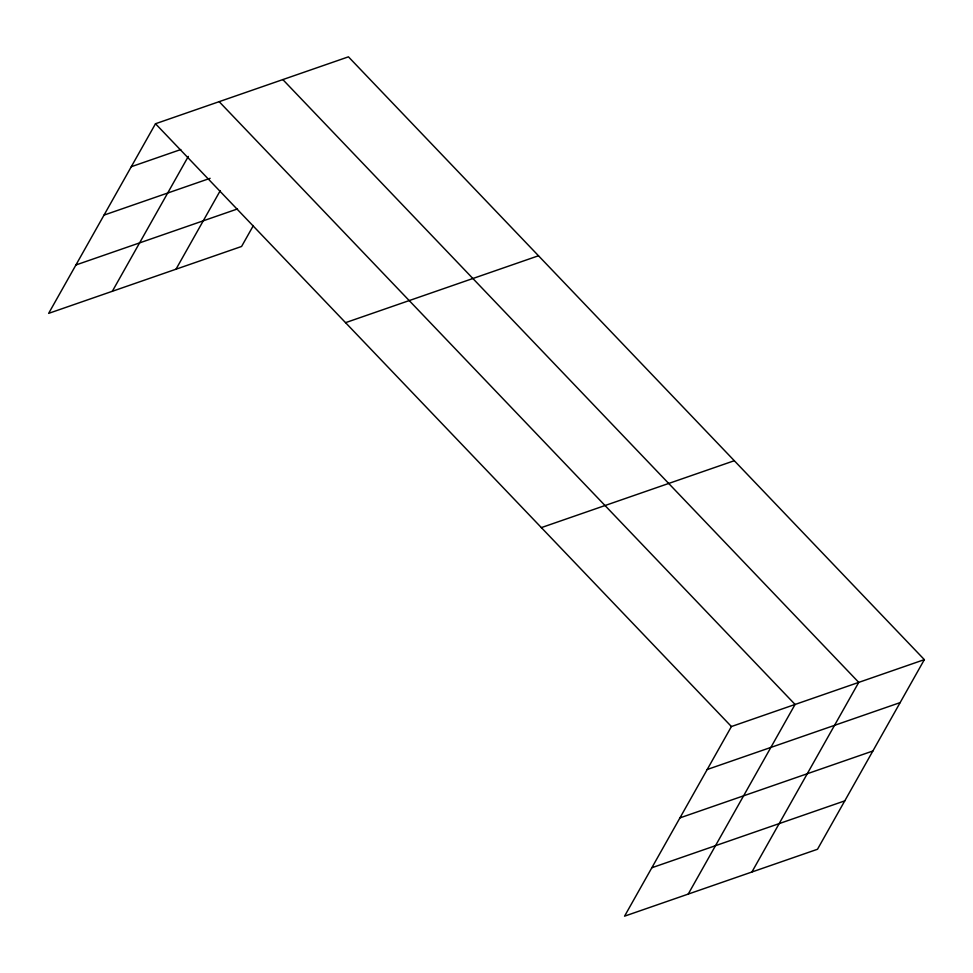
<?xml version="1.0" encoding="UTF-8"?>
<svg xmlns="http://www.w3.org/2000/svg" width="973" height="973" viewBox="0 0 973 973"><rect width="100%" height="100%" fill="white"/><g stroke="black" fill="none" stroke-linecap="round" stroke-linejoin="round"><path stroke-width="1.46" d="M924.35 659.633L731.416 726.539L624.557 916.165L817.502 849.259L924.35 659.633L348.443 56.835L155.498 123.741L48.65 313.367L241.584 246.461L253.381 225.541M112.321 291.292L188.324 156.398M175.991 269.217L220.263 190.635M688.227 894.078L795.075 704.452L219.168 101.666M751.898 872.003L858.745 682.377L282.839 79.591M131.294 166.711L180.808 149.538M104.014 215.106L210.132 178.314M75.918 264.972L237.485 208.952M345.549 322.659L538.495 255.765M541.365 527.609L734.299 460.716M707.201 769.497L900.134 702.603M679.932 817.892L872.866 750.998M651.837 867.758L844.771 800.864M155.498 123.741L731.416 726.539"/></g></svg>
